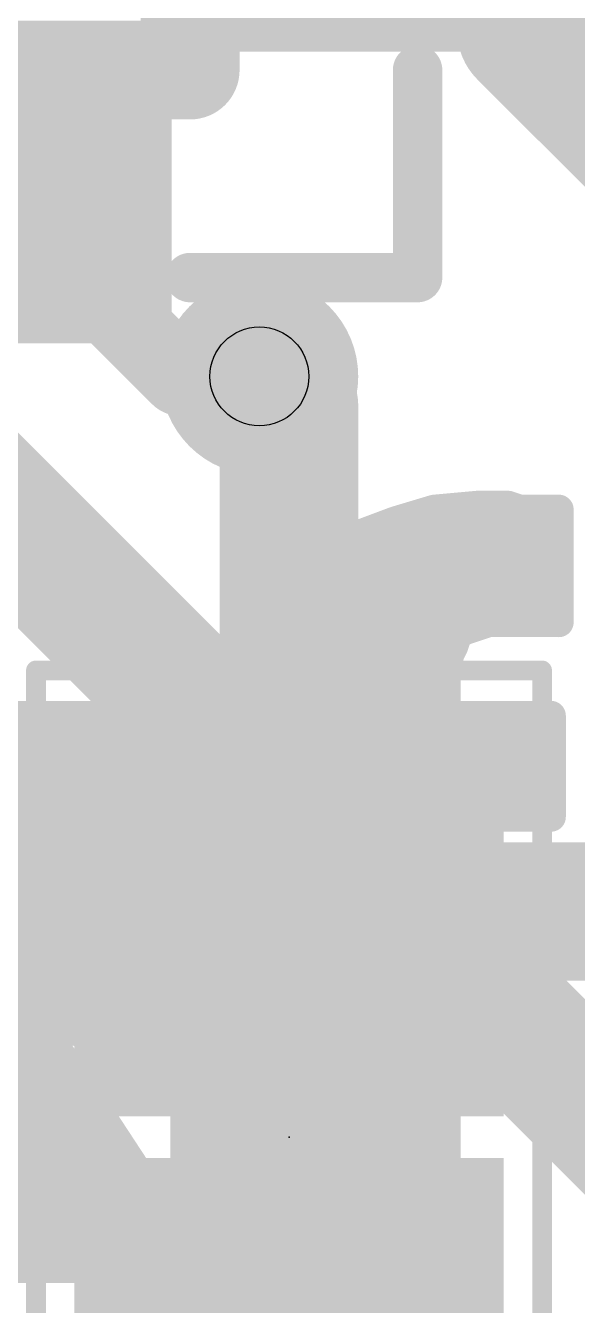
# Model space of a CAD drawing. Extents: x -28.7 to 57.9, y -15.3 to 34.1.
# Drawn here: x 15.071 to 16.489, y 9.779 to 13.068 of the extents above; entities that cross this region are included whole.
import ezdxf

# ---------------------------------------------------------------- set-up
doc = ezdxf.new("R2010")
doc.units = 0
for name, color, linetype in [('1', 12, 'CONTINUOUS'), ('16', 53, 'CONTINUOUS'), ('18', 110, 'CONTINUOUS'), ('21', 41, 'CONTINUOUS'), ('24', 53, 'CONTINUOUS'), ('28', 253, 'CONTINUOUS'), ('29', 253, 'CONTINUOUS'), ('30', 253, 'CONTINUOUS'), ('31', 253, 'CONTINUOUS'), ('32', 253, 'CONTINUOUS'), ('36', 253, 'CONTINUOUS'), ('40', 132, 'CONTINUOUS'), ('44', 253, 'CONTINUOUS'), ('52', 253, 'CONTINUOUS')]:
    doc.layers.add(name, color=color, linetype=linetype)

# ---------------------------------------------------------------- blocks, each defined once
blk = doc.blocks.new('RECT')
blk.add_solid([(-0.5, -0.5), (0.5, -0.5), (-0.5, 0.5), (0.5, 0.5)])
blk = doc.blocks.new('ROUNDV')
at = {"const_width": 0.5}
blk.add_lwpolyline([(0, -0.25, 1), (0, 0.25, 1), (0, -0.25)], format="xyb", dxfattribs=at)

msp = doc.modelspace()

# ---------------------------------------------------------------- linework, layer by layer
at = {"layer": '1'}
for points, const_width in [([(15.494, 12.954), (15.494, 14.1732)], 0.254), ([(16.2106, 13.228), (16.3576, 13.081)], 0.254), ([(20.32, 9.0932), (16.3576, 13.0556)], 0.3556), ([(16.3576, 13.081), (16.3576, 13.0556)], 0.254), ([(12.446, 12.954), (15.494, 12.954)], 0.254), ([(15.22, 12.628), (15.22, 12.4152)], 0.2032), ([(15.4686, 12.1666), (15.22, 12.4152)], 0.2032), ([(17.78, 9.0424), (14.72, 12.1024)], 0.3556), ([(15.4686, 12.1666), (15.6718, 12.1666)], 0.2032)]:
    msp.add_lwpolyline(points, dxfattribs=dict(at, const_width=const_width))
for points, const_width in [([(16.4205, 13.1185, 1), (16.2947, 12.9927)], 0.1778), ([(16.4211, 13.081, 1), (16.2941, 13.081)], 0.127), ([(16.3127, 13.0361, 1), (16.4025, 13.1259)], 0.127), ([(16.2941, 13.0556, 1), (16.4211, 13.0556)], 0.127), ([(15.494, 12.8905, 1), (15.494, 13.0175)], 0.127), ([(15.4305, 12.954, 1), (15.5575, 12.954)], 0.127), ([(15.2708, 12.628, 1), (15.1692, 12.628)], 0.1016), ([(15.2559, 12.4511, 1), (15.1841, 12.3793)], 0.1016), ([(15.1692, 12.4152, 1), (15.2708, 12.4152)], 0.1016), ([(15.4686, 12.2174, 1), (15.4686, 12.1158)], 0.1016), ([(15.4327, 12.1307, 1), (15.5045, 12.2025)], 0.1016), ([(15.6718, 12.1158, 1), (15.6718, 12.2174)], 0.1016)]:
    msp.add_lwpolyline(points, format="xyb", dxfattribs=dict(at, const_width=const_width))
at = {"layer": '16', "const_width": 0.1778}
for points in [[(15.7347, 12.2295, 1), (15.6089, 12.1037)], [(15.8369, 12.0904, 1), (15.6591, 12.0904)], [(15.6851, 12.0275, 1), (15.8109, 12.1533)], [(15.748, 10.8797, 1), (15.748, 10.7019)], [(15.748, 10.7019, 1), (15.748, 10.8797)], [(15.6591, 10.7908, 1), (15.8369, 10.7908)]]:
    msp.add_lwpolyline(points, format="xyb", dxfattribs=at)
at = {"layer": '16', "const_width": 0.3556}
for points in [[(15.6718, 12.1666), (15.748, 12.0904)], [(15.748, 12.0904), (15.748, 10.7908)], [(14.3256, 10.7908), (15.748, 10.7908)], [(17.416, 10.7908), (15.748, 10.7908)]]:
    msp.add_lwpolyline(points, dxfattribs=at)
at = {"layer": '21'}
for points, const_width in [([(16.0782, 12.954), (16.0782, 12.4206)], 0.127), ([(16.0782, 12.4206), (15.494, 12.4206)], 0.127), ([(16.021, 11.7944), (16.121, 11.8244)], 0.0762), ([(16.0763, 11.811), (16.441, 11.811)], 0.0762), ([(16.121, 11.8244), (16.231, 11.8344)], 0.0762), ([(16.231, 11.8344), (16.311, 11.8344)], 0.0762), ([(16.311, 11.8344), (16.341, 11.8244)], 0.0762), ([(16.341, 11.8244), (16.441, 11.8244)], 0.0762), ([(16.441, 11.8244), (16.441, 11.5344)], 0.0762), ([(15.941, 11.7644), (16.021, 11.7944)], 0.0762), ([(15.881, 11.7044), (15.941, 11.7644)], 0.0762), ([(15.9114, 11.7348), (16.441, 11.7348)], 0.0762), ([(15.831, 11.6444), (15.881, 11.7044)], 0.0762), ([(15.791, 11.5744), (15.831, 11.6444)], 0.0762), ([(15.8428, 11.6586), (16.441, 11.6586)], 0.0762), ([(15.771, 11.4944), (15.791, 11.5744)], 0.0762), ([(15.7956, 11.5824), (16.441, 11.5824)], 0.0762), ([(16.201, 11.5144), (16.181, 11.5044)], 0.0762), ([(16.261, 11.5344), (16.201, 11.5144)], 0.0762), ([(16.441, 11.5344), (16.261, 11.5344)], 0.0762), ([(15.761, 11.4044), (15.771, 11.4944)], 0.0762), ([(15.774, 11.5062), (16.1846, 11.5062)], 0.0762), ([(16.181, 11.5044), (16.171, 11.4744)], 0.0762), ([(16.161, 11.4544), (16.151, 11.4144)], 0.0762), ([(16.171, 11.4744), (16.161, 11.4544)], 0.0762), ([(15.7638, 11.43), (16.1549, 11.43)], 0.0762), ([(16.151, 11.4144), (16.151, 11.2944)], 0.0762), ([(15.761, 11.2944), (15.761, 11.4044)], 0.0762), ([(15.761, 11.3538), (16.151, 11.3538)], 0.0762), ([(15.461, 11.2944), (14.931, 10.7744)], 0.0762), ([(15.001, 11.2944), (15.461, 11.2944)], 0.0762), ([(15.611, 11.2544), (15.641, 11.2944)], 0.0762), ([(15.641, 11.2944), (15.761, 11.2944)], 0.0762), ([(16.151, 11.2944), (16.421, 11.2944)], 0.0762), ([(16.421, 11.2944), (16.421, 11.0344)], 0.0762), ([(14.9849, 11.2776), (15.4439, 11.2776)], 0.0762), ([(15.571, 11.2244), (15.611, 11.2544)], 0.0762), ([(15.6284, 11.2776), (16.421, 11.2776)], 0.0762), ([(15.511, 11.1644), (15.571, 11.2244)], 0.0762), ([(14.9116, 11.2014), (15.3662, 11.2014)], 0.0762), ([(15.548, 11.2014), (16.421, 11.2014)], 0.0762), ([(15.481, 11.1244), (15.511, 11.1644)], 0.0762), ([(14.8384, 11.1252), (15.2885, 11.1252)], 0.0762), ([(15.441, 11.0944), (15.481, 11.1244)], 0.0762), ([(15.4816, 11.1252), (16.421, 11.1252)], 0.0762), ([(15.381, 11.0344), (15.441, 11.0944)], 0.0762), ([(14.7652, 11.049), (15.2109, 11.049)], 0.0762), ([(15.3956, 11.049), (16.421, 11.049)], 0.0762), ([(15.761, 11.0344), (15.381, 11.0344)], 0.0762), ([(15.761, 9.8744), (15.761, 11.0344)], 0.0762), ([(16.421, 11.0344), (16.151, 11.0344)], 0.0762), ([(16.151, 11.0344), (16.151, 9.8744)], 0.0762), ([(14.692, 10.9728), (15.1332, 10.9728)], 0.0762), ([(15.761, 10.9728), (16.151, 10.9728)], 0.0762), ([(14.6188, 10.8966), (15.0556, 10.8966)], 0.0762), ([(15.761, 10.8966), (16.151, 10.8966)], 0.0762), ([(15.761, 10.8204), (16.151, 10.8204)], 0.0762), ([(14.931, 10.7744), (15.521, 9.8744)], 0.0762), ([(15.761, 10.7442), (16.151, 10.7442)], 0.0762), ([(15.761, 10.668), (16.151, 10.668)], 0.0762), ([(14.131, 10.5918), (15.0507, 10.5918)], 0.0762), ([(15.761, 10.5918), (16.151, 10.5918)], 0.0762), ([(14.131, 10.5156), (15.1007, 10.5156)], 0.0762), ([(15.051, 9.8744), (14.661, 10.5144)], 0.0762), ([(15.761, 10.5156), (16.151, 10.5156)], 0.0762), ([(14.7067, 10.4394), (15.1506, 10.4394)], 0.0762), ([(15.761, 10.4394), (16.151, 10.4394)], 0.0762), ([(14.7531, 10.3632), (15.2006, 10.3632)], 0.0762), ([(15.761, 10.3632), (16.151, 10.3632)], 0.0762), ([(14.7996, 10.287), (15.2505, 10.287)], 0.0762), ([(15.761, 10.287), (16.151, 10.287)], 0.0762), ([(14.846, 10.2108), (15.3005, 10.2108)], 0.0762), ([(15.761, 10.2108), (16.151, 10.2108)], 0.0762), ([(14.8924, 10.1346), (15.3504, 10.1346)], 0.0762), ([(15.761, 10.1346), (16.151, 10.1346)], 0.0762), ([(14.9389, 10.0584), (15.4004, 10.0584)], 0.0762), ([(15.761, 10.0584), (16.151, 10.0584)], 0.0762), ([(14.9853, 9.9822), (15.4503, 9.9822)], 0.0762), ([(15.761, 9.9822), (16.151, 9.9822)], 0.0762), ([(15.0317, 9.906), (15.5003, 9.906)], 0.0762), ([(15.761, 9.906), (16.151, 9.906)], 0.0762), ([(15.521, 9.8744), (15.051, 9.8744)], 0.0762), ([(16.151, 9.8744), (15.761, 9.8744)], 0.0762)]:
    msp.add_lwpolyline(points, dxfattribs=dict(at, const_width=const_width))
for points, const_width in [([(16.11, 12.954, 1), (16.0465, 12.954)], 0.0635), ([(15.494, 12.4524, 1), (15.494, 12.3888)], 0.0635), ([(16.0782, 12.3888, 1), (16.0782, 12.4524)], 0.0635), ([(16.0465, 12.4206, 1), (16.11, 12.4206)], 0.0635), ([(16.0763, 11.83, 1), (16.0763, 11.7919)], 0.0381), ([(16.1193, 11.8434, 1), (16.1227, 11.8054)], 0.0381), ([(16.1265, 11.8062, 1), (16.1155, 11.8426)], 0.0381), ([(16.231, 11.8535, 1), (16.231, 11.8154)], 0.0381), ([(16.2327, 11.8154, 1), (16.2293, 11.8534)], 0.0381), ([(16.317, 11.8525, 1), (16.305, 11.8163)], 0.0381), ([(16.311, 11.8154, 1), (16.311, 11.8535)], 0.0381), ([(16.341, 11.8435, 1), (16.341, 11.8054)], 0.0381), ([(16.335, 11.8063, 1), (16.347, 11.8425)], 0.0381), ([(16.4601, 11.8244, 1), (16.422, 11.8244)], 0.0381), ([(16.441, 11.8054, 1), (16.441, 11.8435)], 0.0381), ([(16.441, 11.7919, 1), (16.441, 11.83)], 0.0381), ([(16.0155, 11.8126, 1), (16.0265, 11.7762)], 0.0381), ([(16.0277, 11.7766, 1), (16.0143, 11.8122)], 0.0381), ([(15.9343, 11.7822, 1), (15.9477, 11.7466)], 0.0381), ([(15.9545, 11.7509, 1), (15.9275, 11.7779)], 0.0381), ([(15.9114, 11.7538, 1), (15.9114, 11.7157)], 0.0381), ([(16.441, 11.7157, 1), (16.441, 11.7538)], 0.0381), ([(15.8675, 11.7179, 1), (15.8945, 11.6909)], 0.0381), ([(15.8956, 11.6922, 1), (15.8664, 11.7166)], 0.0381), ([(15.8475, 11.6349, 1), (15.8145, 11.6539)], 0.0381), ([(15.8428, 11.6776, 1), (15.8428, 11.6395)], 0.0381), ([(16.441, 11.6395, 1), (16.441, 11.6776)], 0.0381), ([(15.8164, 11.6566, 1), (15.8456, 11.6322)], 0.0381), ([(15.8095, 11.5698, 1), (15.7725, 11.579)], 0.0381), ([(15.7956, 11.6014, 1), (15.7956, 11.5633)], 0.0381), ([(16.441, 11.5633, 1), (16.441, 11.6014)], 0.0381), ([(15.7745, 11.5839, 1), (15.8075, 11.5649)], 0.0381), ([(16.195, 11.5325, 1), (16.207, 11.4963)], 0.0381), ([(16.2095, 11.4974, 1), (16.1925, 11.5314)], 0.0381), ([(16.261, 11.5534, 1), (16.261, 11.5153)], 0.0381), ([(16.267, 11.5163, 1), (16.255, 11.5525)], 0.0381), ([(16.422, 11.5344, 1), (16.4601, 11.5344)], 0.0381), ([(16.441, 11.5153, 1), (16.441, 11.5534)], 0.0381), ([(15.7525, 11.499, 1), (15.7895, 11.4898)], 0.0381), ([(15.7899, 11.4923, 1), (15.7521, 11.4965)], 0.0381), ([(15.774, 11.5252, 1), (15.774, 11.4871)], 0.0381), ([(16.1725, 11.5214, 1), (16.1895, 11.4874)], 0.0381), ([(16.1991, 11.4984, 1), (16.1629, 11.5104)], 0.0381), ([(16.1846, 11.4871, 1), (16.1846, 11.5252)], 0.0381), ([(16.144, 11.4629, 1), (16.178, 11.4459)], 0.0381), ([(16.1795, 11.4498, 1), (16.1425, 11.459)], 0.0381), ([(16.1529, 11.4804, 1), (16.1891, 11.4684)], 0.0381), ([(16.188, 11.4659, 1), (16.154, 11.4829)], 0.0381), ([(15.7638, 11.449, 1), (15.7638, 11.4109)], 0.0381), ([(16.17, 11.4144, 1), (16.1319, 11.4144)], 0.0381), ([(16.1549, 11.4109, 1), (16.1549, 11.449)], 0.0381), ([(15.7421, 11.4065, 1), (15.7799, 11.4023)], 0.0381), ([(15.7801, 11.4044, 1), (15.742, 11.4044)], 0.0381), ([(16.1325, 11.419, 1), (16.1695, 11.4098)], 0.0381), ([(15.761, 11.3728, 1), (15.761, 11.3347)], 0.0381), ([(16.151, 11.3347, 1), (16.151, 11.3728)], 0.0381), ([(15.4743, 11.2808, 1), (15.4477, 11.308)], 0.0381), ([(15.461, 11.2754, 1), (15.461, 11.3135)], 0.0381), ([(15.641, 11.3135, 1), (15.641, 11.2754)], 0.0381), ([(15.6562, 11.283, 1), (15.6258, 11.3058)], 0.0381), ([(15.761, 11.2754, 1), (15.761, 11.3135)], 0.0381), ([(16.151, 11.3135, 1), (16.151, 11.2754)], 0.0381), ([(16.44, 11.2944, 1), (16.4019, 11.2944)], 0.0381), ([(16.421, 11.2754, 1), (16.421, 11.3135)], 0.0381), ([(15.4439, 11.2586, 1), (15.4439, 11.2967)], 0.0381), ([(15.5958, 11.2658, 1), (15.6262, 11.243)], 0.0381), ([(15.6224, 11.2392, 1), (15.5996, 11.2696)], 0.0381), ([(15.6284, 11.2967, 1), (15.6284, 11.2586)], 0.0381), ([(15.742, 11.2944, 1), (15.7801, 11.2944)], 0.0381), ([(16.1319, 11.2944, 1), (16.17, 11.2944)], 0.0381), ([(16.421, 11.2586, 1), (16.421, 11.2967)], 0.0381), ([(15.5596, 11.2396, 1), (15.5824, 11.2092)], 0.0381), ([(15.5845, 11.2109, 1), (15.5575, 11.2379)], 0.0381), ([(15.3662, 11.1824, 1), (15.3662, 11.2205)], 0.0381), ([(15.548, 11.2205, 1), (15.548, 11.1824)], 0.0381), ([(16.421, 11.1824, 1), (16.421, 11.2205)], 0.0381), ([(15.4975, 11.1779, 1), (15.5245, 11.1509)], 0.0381), ([(15.5262, 11.153, 1), (15.4958, 11.1758)], 0.0381), ([(15.2885, 11.1062, 1), (15.2885, 11.1443)], 0.0381), ([(15.4658, 11.1358, 1), (15.4962, 11.113)], 0.0381), ([(15.4816, 11.1443, 1), (15.4816, 11.1062)], 0.0381), ([(15.4924, 11.1092, 1), (15.4696, 11.1396)], 0.0381), ([(16.421, 11.1062, 1), (16.421, 11.1443)], 0.0381), ([(15.4296, 11.1096, 1), (15.4524, 11.0792)], 0.0381), ([(15.4545, 11.0809, 1), (15.4275, 11.1079)], 0.0381), ([(15.2109, 11.03, 1), (15.2109, 11.0681)], 0.0381), ([(15.3956, 11.0681, 1), (15.3956, 11.03)], 0.0381), ([(16.421, 11.03, 1), (16.421, 11.0681)], 0.0381), ([(15.381, 11.0534, 1), (15.381, 11.0153)], 0.0381), ([(15.3675, 11.0479, 1), (15.3945, 11.0209)], 0.0381), ([(15.7801, 11.0344, 1), (15.742, 11.0344)], 0.0381), ([(15.761, 11.0153, 1), (15.761, 11.0534)], 0.0381), ([(16.17, 11.0344, 1), (16.1319, 11.0344)], 0.0381), ([(16.151, 11.0534, 1), (16.151, 11.0153)], 0.0381), ([(16.4019, 11.0344, 1), (16.44, 11.0344)], 0.0381), ([(16.421, 11.0153, 1), (16.421, 11.0534)], 0.0381), ([(15.1332, 10.9538, 1), (15.1332, 10.9919)], 0.0381), ([(15.761, 10.9919, 1), (15.761, 10.9538)], 0.0381), ([(16.151, 10.9538, 1), (16.151, 10.9919)], 0.0381), ([(15.0556, 10.8776, 1), (15.0556, 10.9157)], 0.0381), ([(15.761, 10.9157, 1), (15.761, 10.8776)], 0.0381), ([(16.151, 10.8776, 1), (16.151, 10.9157)], 0.0381), ([(15.761, 10.8395, 1), (15.761, 10.8014)], 0.0381), ([(16.151, 10.8014, 1), (16.151, 10.8395)], 0.0381), ([(15.761, 10.7633, 1), (15.761, 10.7252)], 0.0381), ([(16.151, 10.7252, 1), (16.151, 10.7633)], 0.0381), ([(15.761, 10.6871, 1), (15.761, 10.649)], 0.0381), ([(16.151, 10.649, 1), (16.151, 10.6871)], 0.0381), ([(15.0507, 10.5728, 1), (15.0507, 10.6109)], 0.0381), ([(15.761, 10.6109, 1), (15.761, 10.5728)], 0.0381), ([(16.151, 10.5728, 1), (16.151, 10.6109)], 0.0381), ([(15.1007, 10.4966, 1), (15.1007, 10.5347)], 0.0381), ([(15.761, 10.5347, 1), (15.761, 10.4966)], 0.0381), ([(16.151, 10.4966, 1), (16.151, 10.5347)], 0.0381), ([(15.1506, 10.4204, 1), (15.1506, 10.4585)], 0.0381), ([(15.761, 10.4585, 1), (15.761, 10.4204)], 0.0381), ([(16.151, 10.4204, 1), (16.151, 10.4585)], 0.0381), ([(15.2006, 10.3442, 1), (15.2006, 10.3823)], 0.0381), ([(15.761, 10.3823, 1), (15.761, 10.3442)], 0.0381), ([(16.151, 10.3442, 1), (16.151, 10.3823)], 0.0381), ([(15.2505, 10.268, 1), (15.2505, 10.3061)], 0.0381), ([(15.761, 10.3061, 1), (15.761, 10.268)], 0.0381), ([(16.151, 10.268, 1), (16.151, 10.3061)], 0.0381), ([(15.3005, 10.1918, 1), (15.3005, 10.2299)], 0.0381), ([(15.761, 10.2299, 1), (15.761, 10.1918)], 0.0381), ([(16.151, 10.1918, 1), (16.151, 10.2299)], 0.0381), ([(15.3504, 10.1156, 1), (15.3504, 10.1537)], 0.0381), ([(15.761, 10.1537, 1), (15.761, 10.1156)], 0.0381), ([(16.151, 10.1156, 1), (16.151, 10.1537)], 0.0381), ([(15.4004, 10.0394, 1), (15.4004, 10.0775)], 0.0381), ([(15.761, 10.0775, 1), (15.761, 10.0394)], 0.0381), ([(16.151, 10.0394, 1), (16.151, 10.0775)], 0.0381), ([(15.4503, 9.9632, 1), (15.4503, 10.0013)], 0.0381), ([(15.761, 10.0013, 1), (15.761, 9.9632)], 0.0381), ([(16.151, 9.9632, 1), (16.151, 10.0013)], 0.0381), ([(15.5003, 9.887, 1), (15.5003, 9.9251)], 0.0381), ([(15.761, 9.9251, 1), (15.761, 9.887)], 0.0381), ([(16.151, 9.887, 1), (16.151, 9.9251)], 0.0381), ([(15.0347, 9.8645, 1), (15.0673, 9.8843)], 0.0381), ([(15.5051, 9.864, 1), (15.5369, 9.8848)], 0.0381), ([(15.521, 9.8553, 1), (15.521, 9.8934)], 0.0381), ([(15.761, 9.8934, 1), (15.761, 9.8553)], 0.0381), ([(16.151, 9.8553, 1), (16.151, 9.8934)], 0.0381), ([(15.742, 9.8744, 1), (15.7801, 9.8744)], 0.0381), ([(16.1319, 9.8744, 1), (16.17, 9.8744)], 0.0381)]:
    msp.add_lwpolyline(points, format="xyb", dxfattribs=dict(at, const_width=const_width))
at = {"layer": '24'}
msp.add_point((15.748, 10.2108), dxfattribs=at)
at = {"layer": '28', "const_width": 0.127}
for points in [[(15.4192, 11.0281), (15.4192, 11.2426)], [(15.6337, 11.0281), (15.6337, 11.2426)], [(15.1511, 11.0281), (15.6337, 11.0281)], [(15.1511, 10.5847), (15.1511, 10.7188)], [(15.1511, 10.7188), (15.4728, 10.7188)], [(15.4728, 10.5043), (15.2315, 10.5043)], [(15.1511, 9.9471), (15.1511, 10.2152)], [(15.6337, 10.0812), (15.1511, 10.0812)], [(15.5265, 9.9471), (15.6337, 10.0812)]]:
    msp.add_lwpolyline(points, dxfattribs=at)
at = {"layer": '28'}
for points, const_width in [([(15.451, 11.2426, 1), (15.3875, 11.2426)], 0.0635), ([(15.6655, 11.2426, 1), (15.602, 11.2426)], 0.0635), ([(15.1511, 11.0598, 1), (15.1511, 10.9963)], 0.0635), ([(15.6337, 10.9963, 1), (15.6337, 11.0598)], 0.0635), ([(15.3875, 11.0281, 1), (15.451, 11.0281)], 0.0635), ([(15.602, 11.0281, 1), (15.6655, 11.0281)], 0.0635), ([(15.1511, 10.7505, 1), (15.1511, 10.687)], 0.0635), ([(15.1829, 10.7188, 1), (15.1194, 10.7188)], 0.0635), ([(15.4728, 10.687, 1), (15.4728, 10.7505)], 0.0635), ([(15.1511, 10.5847, 0.4142), (15.2315, 10.5043)], 0.127), ([(15.1829, 10.5847, 1), (15.1194, 10.5847)], 0.0635), ([(15.1194, 10.5847, 1), (15.1829, 10.5847)], 0.0635), ([(15.2315, 10.536, 1), (15.2315, 10.4725)], 0.0635), ([(15.2315, 10.4725, 1), (15.2315, 10.536)], 0.0635), ([(15.4728, 10.4725, 1), (15.4728, 10.536)], 0.0635), ([(15.1829, 10.2152, 1), (15.1194, 10.2152)], 0.0635), ([(15.1511, 10.1129, 1), (15.1511, 10.0494)], 0.0635), ([(15.6585, 10.0613, 1), (15.6089, 10.101)], 0.0635), ([(15.6337, 10.0494, 1), (15.6337, 10.1129)], 0.0635), ([(15.1194, 9.9471, 1), (15.1829, 9.9471)], 0.0635), ([(15.5017, 9.967, 1), (15.5512, 9.9273)], 0.0635)]:
    msp.add_lwpolyline(points, format="xyb", dxfattribs=dict(at, const_width=const_width))
at = {"layer": '40', "const_width": 0.0508}
for points in [[(15.098, 11.4108), (15.098, 9.0108)], [(16.398, 11.4108), (15.098, 11.4108)], [(16.398, 9.0108), (16.398, 11.4108)]]:
    msp.add_lwpolyline(points, dxfattribs=at)
at = {"layer": '40', "const_width": 0.0254}
for points in [[(15.1107, 11.4108, 1), (15.0853, 11.4108)], [(15.098, 11.4235, 1), (15.098, 11.3981)], [(16.4107, 11.4108, 1), (16.3853, 11.4108)], [(16.398, 11.3981, 1), (16.398, 11.4235)]]:
    msp.add_lwpolyline(points, format="xyb", dxfattribs=at)
at = {"layer": '44'}
msp.add_circle((15.6718, 12.1666), 0.127, dxfattribs=at)
at = {"layer": '52', "const_width": 0.1524}
for points in [[(15.5194, 10.4812), (15.5194, 9.9404)], [(15.9766, 9.9404), (15.9766, 10.4812)]]:
    msp.add_lwpolyline(points, dxfattribs=at)
at = {"layer": '52', "const_width": 0.0762}
for points in [[(15.5575, 10.4812, 1), (15.4813, 10.4812)], [(16.0147, 10.4812, 1), (15.9385, 10.4812)], [(15.4813, 9.9404, 1), (15.5575, 9.9404)], [(15.9385, 9.9404, 1), (16.0147, 9.9404)]]:
    msp.add_lwpolyline(points, format="xyb", dxfattribs=at)

# ---------------------------------------------------------------- block references
at = {"layer": '1', "xscale": 0.55, "yscale": 0.25, "rotation": 90}
msp.add_blockref('RECT', (15.22, 12.628), dxfattribs=at)
at = {"layer": '16', "xscale": 0.85, "yscale": 0.9, "rotation": 270}
for p in [(15.748, 10.7908), (15.748, 9.6308)]:
    msp.add_blockref('RECT', p, dxfattribs=at)
at = {"layer": '18', "xscale": 0.508, "yscale": 0.508}
msp.add_blockref('ROUNDV', (15.6718, 12.1666), dxfattribs=at)
msp.add_blockref('ROUNDV', (15.6718, 12.1666), dxfattribs=at)
at = {"layer": '29', "xscale": 0.7532, "yscale": 0.4532}
for p, rotation in [((15.87, 13.228), 180), ((15.22, 12.628), 90)]:
    msp.add_blockref('RECT', p, dxfattribs=dict(at, rotation=rotation))
at = {"layer": '30', "xscale": 1.0532, "yscale": 1.1032, "rotation": 270}
for p in [(15.748, 10.7908), (15.748, 9.6308)]:
    msp.add_blockref('RECT', p, dxfattribs=at)
at = {"layer": '31', "xscale": 0.55, "yscale": 0.25, "rotation": 90}
msp.add_blockref('RECT', (15.22, 12.628), dxfattribs=at)
at = {"layer": '32', "xscale": 0.85, "yscale": 0.9, "rotation": 270}
for p in [(15.748, 10.7908), (15.748, 9.6308)]:
    msp.add_blockref('RECT', p, dxfattribs=at)
at = {"layer": '36', "xscale": 0.3998, "yscale": 0.6, "rotation": 270}
msp.add_blockref('RECT', (15.748, 10.2108), dxfattribs=at)
at = {"layer": '52', "xscale": 0.3, "yscale": 0.6096, "rotation": 270}
for p in [(15.748, 10.6148), (15.748, 9.802)]:
    msp.add_blockref('RECT', p, dxfattribs=at)

doc.saveas('drawing.dxf')
